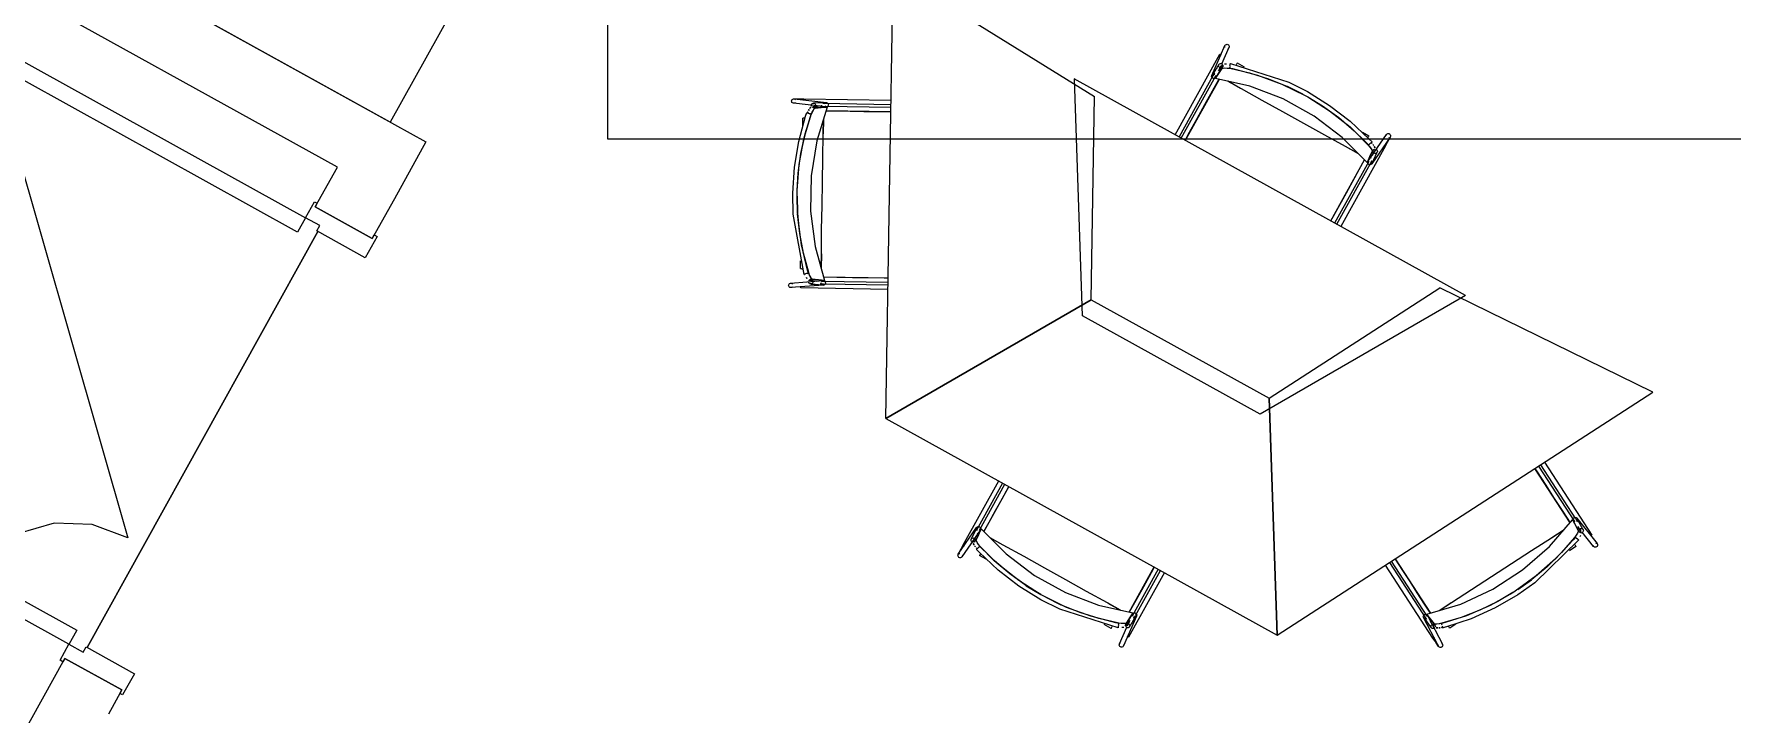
# Model space of a CAD drawing. Header units: metres. Extents: x 3.2 to 22.3, y 0.7 to 22.8.
# Drawn here: x 17.245 to 18.888, y 13.093 to 13.752 of the extents above; entities that cross this region are included whole.
import ezdxf

# ---------------------------------------------------------------- set-up
doc = ezdxf.new("R2010")
doc.units = ezdxf.units.M
for name, color, linetype in [('ARREDI', 9, 'Continuous'), ('PARETI_STRUTTURE', 7, 'Continuous'), ('WAYFINDING_RIQUADRI', 7, 'Continuous')]:
    doc.layers.add(name, color=color, linetype=linetype)

msp = doc.modelspace()

# ---------------------------------------------------------------- linework, layer by layer
at = {"layer": 'ARREDI'}
for points in [[(17.4863, 14.1499), (17.6602, 13.7935), (17.5897, 13.6663), (17.3056, 13.8238)], [(18.3884, 13.7085), (18.3888, 13.7115)], [(18.0099, 13.5129), (18.0071, 13.5119)], [(18.2681, 13.4942), (18.0694, 13.3793)], [(18.7339, 13.2809), (18.7363, 13.2791)], [(18.3085, 13.1908), (18.3081, 13.1878)]]:
    msp.add_lwpolyline(points, close=True, dxfattribs=at)
for points in [[(18.0694, 13.3793), (18.0764, 13.8123), (18.2713, 13.691)], [(18.3974, 13.7387), (18.3973, 13.7394), (18.3974, 13.7402), (18.3974, 13.7404), (18.3974, 13.7404), (18.3977, 13.7408), (18.3982, 13.7413), (18.3989, 13.7416), (18.3997, 13.7417), (18.4004, 13.7415), (18.401, 13.741), (18.4014, 13.7404)], [(18.3927, 13.7321), (18.393, 13.732), (18.3934, 13.7317)], [(18.3927, 13.7321), (18.3927, 13.7321)], [(18.3934, 13.7317), (18.394, 13.7314)], [(18.4014, 13.7404), (18.4016, 13.7397), (18.4015, 13.7389), (18.4014, 13.7387), (18.4014, 13.7387), (18.4012, 13.7383), (18.4006, 13.7377)], [(18.6305, 13.4982), (18.2517, 13.7081), (18.2595, 13.4787)], [(18.3591, 13.6486), (18.3634, 13.6565), (18.3708, 13.6698), (18.3782, 13.6832), (18.3856, 13.6966), (18.3918, 13.7077)], [(18.3849, 13.7098), (18.3847, 13.7106), (18.3848, 13.7113), (18.3849, 13.7115), (18.3849, 13.7116), (18.3851, 13.712), (18.3856, 13.7125), (18.3863, 13.7128), (18.3871, 13.7128), (18.3878, 13.7126)], [(18.3886, 13.7094), (18.388, 13.7089), (18.3873, 13.7086), (18.3866, 13.7086), (18.3859, 13.7088), (18.3853, 13.7092), (18.3848, 13.7098)], [(18.5362, 13.6441), (18.5378, 13.6422), (18.5391, 13.6403), (18.5399, 13.6388), (18.54, 13.638), (18.5376, 13.6325), (18.5352, 13.6271), (18.5111, 13.6515), (18.4838, 13.6722), (18.4538, 13.6888), (18.4218, 13.701), (18.3884, 13.7085), (18.3917, 13.7134), (18.395, 13.7183)], [(18.3916, 13.7201), (18.3914, 13.7208), (18.3915, 13.7215), (18.3918, 13.7221), (18.3918, 13.7222), (18.3923, 13.7227), (18.3924, 13.7227), (18.3931, 13.723), (18.3938, 13.723), (18.3945, 13.7228), (18.3951, 13.7223)], [(18.3914, 13.7161), (18.3922, 13.7173), (18.3955, 13.7222)], [(18.3957, 13.721), (18.3956, 13.7202), (18.3954, 13.7197), (18.3953, 13.7196), (18.3948, 13.7191), (18.3948, 13.7191), (18.3941, 13.7188), (18.3933, 13.7188), (18.3926, 13.719), (18.392, 13.7194), (18.3916, 13.7201)], [(18.395, 13.7183), (18.3957, 13.7187), (18.3974, 13.7189), (18.3997, 13.7187), (18.4022, 13.7184)], [(18.395, 13.7183), (18.3958, 13.7187), (18.3975, 13.7188), (18.3998, 13.7187), (18.4022, 13.7184)], [(18.3971, 13.7226), (18.398, 13.7227), (18.3992, 13.7226)], [(18.3979, 13.7227), (18.3992, 13.7226)], [(18.4023, 13.7201), (18.4022, 13.7195), (18.4021, 13.719), (18.4021, 13.7188)], [(18.4022, 13.7184), (18.4212, 13.7141), (18.4398, 13.7082), (18.4576, 13.701)], [(18.4023, 13.7184), (18.4213, 13.7141), (18.4398, 13.7082), (18.4576, 13.701)], [(18.4024, 13.7208), (18.4025, 13.7216), (18.4027, 13.7222), (18.4027, 13.7227), (18.4028, 13.723), (18.4028, 13.723), (18.4028, 13.723), (18.4027, 13.7228)], [(18.4094, 13.7236), (18.4093, 13.7233), (18.4091, 13.7229), (18.4087, 13.7223), (18.4084, 13.7217)], [(18.4127, 13.699), (18.4005, 13.7058)], [(18.4005, 13.7058), (18.4131, 13.6988), (18.4332, 13.6877), (18.4534, 13.6765), (18.4736, 13.6653), (18.4938, 13.6541), (18.5139, 13.6429), (18.5264, 13.636)], [(18.4582, 13.7008), (18.4728, 13.6934)], [(18.4728, 13.6934), (18.4582, 13.7008)], [(17.9785, 13.6853), (17.9782, 13.686), (17.9781, 13.6867), (17.9783, 13.6875), (17.9787, 13.6881), (17.9793, 13.6886), (17.98, 13.6888), (17.9805, 13.6888), (17.9807, 13.6887), (17.9814, 13.6884), (17.982, 13.6879)], [(17.9818, 13.6851), (17.9812, 13.6847), (17.9805, 13.6845), (17.98, 13.6845), (17.9798, 13.6845), (17.9791, 13.6848), (17.9785, 13.6853)], [(17.99, 13.6888), (17.99, 13.6888), (17.99, 13.6884), (17.99, 13.6879)], [(17.99, 13.6873), (17.99, 13.6879)], [(17.9929, 13.6754), (17.9932, 13.6754), (17.9936, 13.6752), (17.9943, 13.6749), (17.995, 13.6747), (17.9957, 13.6744)], [(17.9941, 13.6762), (17.9936, 13.6752)], [(17.9936, 13.6752), (17.994, 13.6762)], [(17.9951, 13.6784), (17.9945, 13.6774)], [(17.9946, 13.6775), (17.9952, 13.6786)], [(17.9965, 13.6808), (17.9956, 13.6794)], [(17.9956, 13.6795), (17.9966, 13.6808)], [(17.9972, 13.6737), (17.9981, 13.6759), (17.9992, 13.678), (18.0001, 13.6794), (18.0008, 13.6799), (18.0067, 13.6803), (18.0126, 13.6807), (18.0025, 13.648), (17.9971, 13.6142), (17.9965, 13.5799), (18.0008, 13.5459), (18.0099, 13.5129), (18.004, 13.5135), (17.9981, 13.5141)], [(17.9973, 13.6818), (17.9972, 13.6825), (17.9974, 13.6832), (17.9978, 13.6839), (17.9984, 13.6843), (17.9984, 13.6843), (17.9991, 13.6845), (17.9992, 13.6845), (17.9998, 13.6845), (18.0005, 13.6842), (18.001, 13.6837)], [(17.9972, 13.6737), (17.9982, 13.676), (17.9992, 13.6781), (18.0001, 13.6794), (18.0008, 13.6799)], [(18.001, 13.6837), (18.0014, 13.683), (18.0014, 13.6823), (18.0013, 13.6815), (18.0009, 13.6809), (18.0003, 13.6805), (18.0003, 13.6804), (17.9996, 13.6802), (17.9995, 13.6802), (17.9989, 13.6803), (17.9982, 13.6806), (17.9977, 13.6811)], [(17.9989, 13.6814), (18.0032, 13.6817), (18.0048, 13.6819)], [(18.0013, 13.6818), (18.0013, 13.6818)], [(18.0073, 13.682), (18.0064, 13.682)], [(18.0096, 13.684), (18.01, 13.6846), (18.0106, 13.6851), (18.0113, 13.6853), (18.0118, 13.6853), (18.012, 13.6852), (18.0127, 13.685), (18.0132, 13.6844)], [(18.0126, 13.6807), (18.0105, 13.6816)], [(18.0116, 13.6773), (18.022, 13.6772), (18.0349, 13.677), (18.0479, 13.6767), (18.0608, 13.6765), (18.0737, 13.6763)], [(18.0133, 13.6844), (18.0136, 13.6838), (18.0137, 13.683), (18.0135, 13.6823), (18.0131, 13.6817), (18.0125, 13.6812), (18.0118, 13.681)], [(18.2681, 13.4942), (18.2713, 13.691)], [(18.4777, 13.6907), (18.4919, 13.6821), (18.5077, 13.6706), (18.5224, 13.658), (18.5361, 13.6442)], [(18.4777, 13.6907), (18.4919, 13.682), (18.5077, 13.6706), (18.5225, 13.6579), (18.5362, 13.6441)], [(17.9836, 13.6), (17.9846, 13.6167), (17.9872, 13.636), (17.9915, 13.6551), (17.9972, 13.6737)], [(17.9836, 13.6001), (17.9846, 13.6167), (17.9872, 13.636), (17.9914, 13.655), (17.9972, 13.6735)], [(17.9913, 13.6699), (17.9905, 13.67), (17.9899, 13.67), (17.9894, 13.67), (17.9891, 13.67)], [(17.9969, 13.674), (17.9967, 13.6741), (17.9963, 13.6742), (17.9957, 13.6744)], [(18.0066, 13.5249), (18.0069, 13.5392), (18.0072, 13.5622), (18.0076, 13.5853), (18.008, 13.6084), (18.0083, 13.6315), (18.0087, 13.6545), (18.009, 13.6688)], [(18.009, 13.6688), (18.0087, 13.6549)], [(18.5264, 13.636), (18.5142, 13.6427)], [(18.5357, 13.6511), (18.5361, 13.6517), (18.5364, 13.6523), (18.5367, 13.6527), (18.5368, 13.653)], [(18.5362, 13.6441), (18.5379, 13.6421), (18.5392, 13.6403), (18.5399, 13.6388), (18.54, 13.6379)], [(18.5376, 13.6451), (18.5372, 13.6446), (18.5368, 13.6443), (18.5367, 13.6442)], [(18.5376, 13.6451), (18.5382, 13.6456), (18.5387, 13.6461), (18.5396, 13.6468), (18.5398, 13.647)], [(18.5399, 13.6457), (18.5392, 13.6465)], [(18.5399, 13.6471), (18.5398, 13.647)], [(18.5416, 13.6435), (18.5408, 13.6447)], [(18.5408, 13.6446), (18.5416, 13.6436)], [(18.5428, 13.6413), (18.5421, 13.6428)], [(18.5421, 13.6427), (18.5429, 13.6413)], [(18.5516, 13.644), (18.5522, 13.6437)], [(18.5529, 13.6433), (18.5529, 13.6433), (18.5529, 13.6433), (18.5526, 13.6435), (18.5522, 13.6437)], [(18.5535, 13.653), (18.5536, 13.6537), (18.5539, 13.6542), (18.5539, 13.6542), (18.554, 13.6544), (18.5546, 13.6548), (18.5553, 13.6551)], [(18.5553, 13.6551), (18.5561, 13.6551), (18.5567, 13.6548), (18.5573, 13.6543), (18.5577, 13.6536), (18.5578, 13.6529), (18.5577, 13.6522), (18.5574, 13.6517), (18.5574, 13.6517), (18.5573, 13.6515), (18.5567, 13.6511), (18.556, 13.6508)], [(18.4999, 13.5705), (18.5026, 13.5753), (18.5151, 13.5979), (18.5214, 13.6092), (18.5276, 13.6205), (18.5327, 13.6297)], [(18.5352, 13.6272), (18.5369, 13.6286)], [(18.5382, 13.6248), (18.5374, 13.6249), (18.5367, 13.6251), (18.5362, 13.6256), (18.5358, 13.6263), (18.5357, 13.627), (18.5358, 13.6278)], [(18.5389, 13.6288), (18.5395, 13.6283), (18.5399, 13.6277), (18.54, 13.6269), (18.5398, 13.6262), (18.5396, 13.6258), (18.5396, 13.6257), (18.5395, 13.6255), (18.5389, 13.6251), (18.5382, 13.6249)], [(18.5389, 13.6312), (18.5392, 13.6321)], [(18.5423, 13.6388), (18.5406, 13.635), (18.5399, 13.6335)], [(18.5433, 13.636), (18.5425, 13.636), (18.5418, 13.6363), (18.5412, 13.6368), (18.5409, 13.6374), (18.5408, 13.6381), (18.5408, 13.6381), (18.5409, 13.6388), (18.5409, 13.639), (18.5413, 13.6395), (18.5418, 13.6399), (18.5426, 13.6402)], [(18.5433, 13.6402), (18.544, 13.6399), (18.5446, 13.6394), (18.545, 13.6388), (18.5451, 13.638), (18.5451, 13.638), (18.5449, 13.6373), (18.5449, 13.6372), (18.5446, 13.6367), (18.544, 13.6362), (18.5433, 13.636)], [(17.9839, 13.5781), (17.9835, 13.5944)], [(17.9835, 13.5944), (17.9839, 13.5781)], [(17.9947, 13.5206), (17.9895, 13.5393), (17.986, 13.5584), (17.9839, 13.5775)], [(17.9947, 13.5204), (17.9896, 13.5392), (17.986, 13.5584), (17.984, 13.5775)], [(18.0069, 13.5388), (18.0066, 13.5249)], [(17.9867, 13.5244), (17.9867, 13.5244)], [(17.9867, 13.5244), (17.987, 13.5244), (17.9875, 13.5244), (17.9881, 13.5243), (17.9889, 13.5243)], [(17.9932, 13.5197), (17.9925, 13.5195), (17.9917, 13.5192), (17.9911, 13.519), (17.9906, 13.5189), (17.9904, 13.5188), (17.9903, 13.5188), (17.9903, 13.5188), (17.9906, 13.5188)], [(17.9924, 13.5159), (17.9929, 13.5147)], [(17.9929, 13.5147), (17.9924, 13.5158)], [(17.9932, 13.5197), (17.9938, 13.5199), (17.9942, 13.5201), (17.9944, 13.5201)], [(18.0018, 13.512), (18.0004, 13.5121), (17.9945, 13.5128)], [(17.9982, 13.5103), (17.9977, 13.5098), (17.997, 13.5095), (17.9964, 13.5095), (17.9962, 13.5095), (17.9956, 13.5097), (17.9955, 13.5097), (17.995, 13.5102), (17.9946, 13.5109), (17.9945, 13.5116)], [(17.9982, 13.5141), (17.9974, 13.5146), (17.9965, 13.5161), (17.9956, 13.5181), (17.9947, 13.5204)], [(17.9982, 13.5141), (17.9975, 13.5146), (17.9966, 13.516), (17.9956, 13.518), (17.9947, 13.5204)], [(17.9955, 13.5135), (17.9962, 13.5138), (17.9968, 13.5138), (17.9969, 13.5138), (17.9976, 13.5135), (17.9976, 13.5135), (17.9982, 13.5131), (17.9985, 13.5124), (17.9987, 13.5117), (17.9986, 13.511), (17.9982, 13.5103)], [(18.0104, 13.5091), (18.0099, 13.5086), (18.0092, 13.5084), (18.0089, 13.5083), (18.0084, 13.5084), (18.0077, 13.5086), (18.0071, 13.5091), (18.0067, 13.5097), (18.0066, 13.5105)], [(18.009, 13.5163), (18.0218, 13.5161), (18.037, 13.5158), (18.0523, 13.5156), (18.0676, 13.5154), (18.0716, 13.5153)], [(18.0098, 13.5124), (18.0104, 13.5119), (18.0107, 13.5113), (18.0109, 13.5106), (18.0108, 13.5098), (18.0104, 13.5092)], [(17.979, 13.5067), (17.9785, 13.5062), (17.9778, 13.5059), (17.9775, 13.5059), (17.977, 13.5059), (17.9763, 13.5061), (17.9757, 13.5066), (17.9754, 13.5072), (17.9752, 13.508), (17.9753, 13.5087), (17.9757, 13.5094)], [(17.9757, 13.5094), (17.9762, 13.5099), (17.9769, 13.5102), (17.9772, 13.5102), (17.9777, 13.5102), (17.9784, 13.5099), (17.979, 13.5095)], [(17.9871, 13.5064), (17.9871, 13.5071)], [(17.9871, 13.5056), (17.9871, 13.5056), (17.9871, 13.5059), (17.9871, 13.5064)], [(18.2681, 13.4942), (18.4403, 13.3987), (18.4482, 13.1693)], [(18.6305, 13.4982), (18.4317, 13.3832)], [(18.4403, 13.3987), (18.6056, 13.5057)], [(18.4482, 13.1693), (18.8117, 13.4047), (18.6056, 13.5057)], [(18.4317, 13.3832), (18.2596, 13.4787)], [(18.0694, 13.3793), (18.4482, 13.1693), (18.4403, 13.3987)], [(18.6975, 13.3308), (18.6997, 13.3274), (18.708, 13.3146), (18.7163, 13.3018), (18.7246, 13.2889), (18.7316, 13.2782)], [(18.1642, 13.2697), (18.1692, 13.2788), (18.1755, 13.2901), (18.1818, 13.3014), (18.188, 13.3127)], [(18.6075, 13.1808), (18.6051, 13.1803), (18.6028, 13.18), (18.6011, 13.18), (18.6003, 13.1803), (18.5966, 13.185), (18.593, 13.1897), (18.6258, 13.1994), (18.6569, 13.2138), (18.6857, 13.2324), (18.7116, 13.255), (18.7339, 13.2809), (18.7367, 13.2757), (18.7395, 13.2704)], [(18.7344, 13.281), (18.7345, 13.2818), (18.7348, 13.2825), (18.7353, 13.283), (18.736, 13.2833), (18.7367, 13.2834)], [(18.7367, 13.2834), (18.7375, 13.2832), (18.7381, 13.2828), (18.7382, 13.2826), (18.7382, 13.2826), (18.7385, 13.2822), (18.7387, 13.2814), (18.7386, 13.2807), (18.7383, 13.28), (18.7378, 13.2795)], [(18.1546, 13.2604), (18.1563, 13.2643), (18.157, 13.2658)], [(18.1579, 13.2705), (18.1574, 13.271), (18.157, 13.2717), (18.1569, 13.2724), (18.157, 13.2732), (18.1572, 13.2736), (18.1572, 13.2736), (18.1574, 13.2738), (18.158, 13.2743), (18.1587, 13.2745)], [(18.1606, 13.2553), (18.1591, 13.2571), (18.1578, 13.259), (18.157, 13.2605), (18.1569, 13.2614), (18.1593, 13.2668), (18.1617, 13.2722), (18.1858, 13.2479), (18.2131, 13.2272), (18.2431, 13.2105), (18.2751, 13.1983), (18.3085, 13.1908), (18.3052, 13.1859), (18.3019, 13.181)], [(18.158, 13.2682), (18.1576, 13.2673)], [(18.1587, 13.2745), (18.1594, 13.2745), (18.1601, 13.2742), (18.1607, 13.2737), (18.1611, 13.2731), (18.1612, 13.2723), (18.161, 13.2716)], [(18.1617, 13.2722), (18.1599, 13.2707)], [(18.6049, 13.1932), (18.617, 13.201), (18.6363, 13.2135), (18.6556, 13.2261), (18.675, 13.2386), (18.6944, 13.2512), (18.7137, 13.2637), (18.7258, 13.2715)], [(18.7361, 13.2641), (18.7234, 13.2493), (18.7095, 13.2357), (18.6947, 13.2233)], [(18.736, 13.2639), (18.7233, 13.2493), (18.7094, 13.2356), (18.6947, 13.2233)], [(18.7141, 13.2639), (18.7258, 13.2715)], [(18.7395, 13.2705), (18.7394, 13.2696), (18.7388, 13.2681), (18.7376, 13.2661), (18.7361, 13.2641)], [(18.7395, 13.2704), (18.7394, 13.2696), (18.7387, 13.268), (18.7375, 13.266), (18.7361, 13.2641)], [(18.7365, 13.264), (18.7367, 13.2638), (18.7371, 13.2636), (18.7376, 13.2632)], [(18.7391, 13.2747), (18.7398, 13.2734), (18.7426, 13.2682)], [(18.7421, 13.2684), (18.7414, 13.2686), (18.7408, 13.269), (18.7405, 13.2695), (18.7404, 13.2696), (18.7402, 13.2703), (18.7402, 13.2703), (18.7403, 13.271), (18.7406, 13.2717), (18.7411, 13.2722), (18.7418, 13.2725), (18.7426, 13.2726)], [(18.7419, 13.2658), (18.7412, 13.2647)], [(18.7412, 13.2647), (18.7419, 13.2657)], [(18.7426, 13.2726), (18.7433, 13.2724), (18.7439, 13.272), (18.7443, 13.2715), (18.7443, 13.2714), (18.7445, 13.2708), (18.7445, 13.2707), (18.7444, 13.27), (18.7441, 13.2693), (18.7436, 13.2688)], [(18.752, 13.2655), (18.7514, 13.2652)], [(18.7527, 13.266), (18.7527, 13.266), (18.7524, 13.2658), (18.752, 13.2655)], [(18.1416, 13.2443), (18.1408, 13.2443), (18.1401, 13.2446), (18.1396, 13.2451), (18.1392, 13.2457), (18.1391, 13.2465), (18.1392, 13.2472), (18.1394, 13.2476), (18.1394, 13.2476), (18.1396, 13.2478), (18.1402, 13.2483), (18.1409, 13.2485)], [(18.1439, 13.256), (18.1439, 13.2561), (18.144, 13.256), (18.1442, 13.2559), (18.1447, 13.2556)], [(18.1453, 13.2553), (18.1447, 13.2556)], [(18.1536, 13.2592), (18.1528, 13.2595), (18.1523, 13.2599), (18.1519, 13.2606), (18.1518, 13.2613), (18.1518, 13.2614), (18.1519, 13.262), (18.152, 13.2622), (18.1523, 13.2627), (18.1529, 13.2631), (18.1536, 13.2634)], [(18.1536, 13.2634), (18.1543, 13.2633), (18.1551, 13.2631), (18.1556, 13.2626), (18.156, 13.2619), (18.1561, 13.2612), (18.1561, 13.2612), (18.156, 13.2605), (18.1559, 13.2604), (18.1556, 13.2599), (18.155, 13.2594), (18.1543, 13.2592)], [(18.154, 13.2581), (18.1548, 13.2566)], [(18.1547, 13.2566), (18.154, 13.2581)], [(18.1553, 13.2558), (18.1561, 13.2547)], [(18.156, 13.2548), (18.1553, 13.2558)], [(18.1606, 13.2553), (18.159, 13.2572), (18.1577, 13.2591), (18.157, 13.2606), (18.1568, 13.2614)], [(18.1569, 13.2537), (18.1576, 13.2528)], [(18.1592, 13.2543), (18.1587, 13.2538), (18.1581, 13.2533), (18.1572, 13.2525), (18.157, 13.2523)], [(18.157, 13.2523), (18.157, 13.2523)], [(18.1592, 13.2543), (18.1597, 13.2547), (18.16, 13.255), (18.1602, 13.2552)], [(18.1611, 13.2483), (18.1608, 13.2476), (18.1604, 13.2471), (18.1602, 13.2466), (18.1601, 13.2464)], [(18.2049, 13.2173), (18.1892, 13.2288), (18.1743, 13.2414), (18.1606, 13.2553)], [(18.205, 13.2173), (18.1892, 13.2287), (18.1744, 13.2414), (18.1607, 13.2552)], [(18.1704, 13.2634), (18.1826, 13.2566)], [(18.2964, 13.1936), (18.2838, 13.2005), (18.2637, 13.2117), (18.2435, 13.2229), (18.2233, 13.2341), (18.2031, 13.2453), (18.183, 13.2564), (18.1704, 13.2634)], [(18.7361, 13.2571), (18.7365, 13.2564), (18.7369, 13.2559), (18.7371, 13.2555), (18.7373, 13.2552)], [(18.7397, 13.2615), (18.7399, 13.2614), (18.7399, 13.2613), (18.7399, 13.2614), (18.7397, 13.2615), (18.7393, 13.2618), (18.7387, 13.2622), (18.7376, 13.2632)], [(18.7559, 13.2544), (18.7552, 13.2546), (18.7545, 13.255), (18.7544, 13.2552), (18.7544, 13.2552), (18.7541, 13.2556), (18.7539, 13.2563)], [(18.7563, 13.2587), (18.757, 13.2585), (18.7576, 13.2581), (18.7578, 13.2579), (18.7578, 13.2579), (18.758, 13.2575), (18.7582, 13.2567), (18.7582, 13.256), (18.7578, 13.2553), (18.7573, 13.2548), (18.7566, 13.2545), (18.7559, 13.2544)], [(18.1434, 13.2464), (18.1432, 13.2456), (18.143, 13.2452), (18.143, 13.2452), (18.1429, 13.245), (18.1423, 13.2445), (18.1416, 13.2443)], [(18.3292, 13.2352), (18.326, 13.2295), (18.3186, 13.2162), (18.3112, 13.2028), (18.305, 13.1916)], [(18.5964, 13.1907), (18.5907, 13.1994), (18.5837, 13.2103), (18.5767, 13.2211), (18.5697, 13.232), (18.5626, 13.2428)], [(18.2192, 13.2086), (18.2052, 13.2172)], [(18.2052, 13.2172), (18.2192, 13.2086)], [(18.6809, 13.2135), (18.6942, 13.223)], [(18.6942, 13.2229), (18.6809, 13.2135)], [(18.2387, 13.1986), (18.2241, 13.2059)], [(18.2241, 13.2059), (18.2387, 13.1986)], [(18.2945, 13.181), (18.2756, 13.1853), (18.257, 13.1911), (18.2392, 13.1983)], [(18.2947, 13.181), (18.2757, 13.1853), (18.2571, 13.1911), (18.2393, 13.1983)], [(18.2842, 13.2003), (18.2964, 13.1936)], [(18.6049, 13.1932), (18.6166, 13.2008)], [(18.6762, 13.2105), (18.6618, 13.202), (18.6443, 13.1934), (18.6261, 13.1863), (18.6075, 13.1808)], [(18.6762, 13.2105), (18.6618, 13.202), (18.6443, 13.1935), (18.6262, 13.1864), (18.6076, 13.1808)], [(18.3055, 13.1833), (18.3047, 13.1821), (18.3013, 13.1772)], [(18.3083, 13.19), (18.3088, 13.1905), (18.3095, 13.1908), (18.3103, 13.1908), (18.311, 13.1906), (18.3116, 13.1901), (18.312, 13.1895)], [(18.312, 13.1895), (18.3122, 13.1888), (18.3121, 13.188), (18.312, 13.1878), (18.312, 13.1878), (18.3118, 13.1874), (18.3112, 13.1869), (18.3105, 13.1866), (18.3098, 13.1865), (18.3091, 13.1868)], [(18.592, 13.1853), (18.5913, 13.1853), (18.5906, 13.1855), (18.59, 13.186), (18.5897, 13.1864), (18.5896, 13.1866), (18.5895, 13.1874), (18.5896, 13.1881)], [(18.5896, 13.1881), (18.59, 13.1887), (18.5905, 13.1892), (18.5912, 13.1895), (18.592, 13.1895), (18.5927, 13.1893), (18.5933, 13.1888)], [(18.593, 13.1897), (18.5935, 13.1874)], [(18.6001, 13.1778), (18.5974, 13.1812), (18.5964, 13.1825)], [(18.2874, 13.1758), (18.2876, 13.176), (18.2878, 13.1764), (18.2881, 13.177), (18.2885, 13.1777)], [(18.2944, 13.1785), (18.2943, 13.1778), (18.2942, 13.1771), (18.2941, 13.1766), (18.2941, 13.1764), (18.2941, 13.1763), (18.2941, 13.1763), (18.2941, 13.1766)], [(18.2946, 13.1792), (18.2947, 13.1799), (18.2948, 13.1803), (18.2948, 13.1806)], [(18.3019, 13.181), (18.3011, 13.1807), (18.2994, 13.1805), (18.2971, 13.1806), (18.2947, 13.181)], [(18.3019, 13.181), (18.3011, 13.1806), (18.2995, 13.1805), (18.2972, 13.1806), (18.2947, 13.181)], [(18.2997, 13.1768), (18.2989, 13.1767), (18.2976, 13.1767)], [(18.2989, 13.1767), (18.2976, 13.1767)], [(18.3012, 13.1784), (18.3012, 13.1791), (18.3015, 13.1797), (18.3016, 13.1798), (18.3021, 13.1803), (18.3021, 13.1803), (18.3028, 13.1806), (18.3035, 13.1806), (18.3042, 13.1804), (18.3048, 13.1799), (18.3052, 13.1793)], [(18.3053, 13.1793), (18.3054, 13.1786), (18.3053, 13.1778), (18.3051, 13.1773), (18.305, 13.1772), (18.3045, 13.1767), (18.3045, 13.1767), (18.3038, 13.1764), (18.3031, 13.1764), (18.3023, 13.1766), (18.3018, 13.177)], [(18.3034, 13.1676), (18.3029, 13.168)], [(18.3041, 13.1672), (18.3039, 13.1674), (18.3034, 13.1676)], [(18.3042, 13.1672), (18.3042, 13.1672)], [(18.6007, 13.1764), (18.6001, 13.1759), (18.5994, 13.1756), (18.5987, 13.1756), (18.598, 13.1758), (18.5979, 13.1758), (18.5974, 13.1763), (18.5973, 13.1764), (18.597, 13.1769), (18.5969, 13.1776), (18.597, 13.1783)], [(18.597, 13.1784), (18.5974, 13.179), (18.598, 13.1795), (18.5986, 13.1798), (18.5994, 13.1798), (18.6001, 13.1796), (18.6001, 13.1796), (18.6007, 13.1791), (18.6008, 13.179), (18.601, 13.1785), (18.6012, 13.1778), (18.601, 13.177)], [(18.5989, 13.1664), (18.5989, 13.1664)], [(18.599, 13.1664), (18.5992, 13.1666), (18.5996, 13.1669)], [(18.6002, 13.1672), (18.5996, 13.1668)], [(18.6075, 13.1808), (18.605, 13.1802), (18.6027, 13.18), (18.6011, 13.18), (18.6003, 13.1803)], [(18.6019, 13.1762), (18.6036, 13.1762)], [(18.6035, 13.1762), (18.6019, 13.1762)], [(18.6058, 13.1765), (18.6045, 13.1763)], [(18.6047, 13.1763), (18.6059, 13.1765)], [(18.6071, 13.1767), (18.6082, 13.177)], [(18.6082, 13.177), (18.6071, 13.1767)], [(18.6077, 13.179), (18.6075, 13.1797), (18.6074, 13.1801), (18.6074, 13.1803)], [(18.6079, 13.1783), (18.608, 13.1776), (18.6082, 13.177)], [(18.6083, 13.1765), (18.6084, 13.1762), (18.6084, 13.1761), (18.6084, 13.1762)], [(18.615, 13.1761), (18.6149, 13.1763), (18.6146, 13.1767), (18.6143, 13.1773), (18.6139, 13.1779)], [(18.2955, 13.159), (18.2953, 13.1597), (18.2954, 13.1604), (18.2955, 13.1607), (18.2955, 13.1607), (18.2957, 13.1611), (18.2962, 13.1616)], [(18.2994, 13.1606), (18.2996, 13.1599), (18.2995, 13.1592), (18.2994, 13.159), (18.2994, 13.1589), (18.2992, 13.1585), (18.2986, 13.158), (18.2979, 13.1577), (18.2972, 13.1577), (18.2965, 13.1579), (18.2959, 13.1584), (18.2955, 13.159)], [(18.6082, 13.1588), (18.6078, 13.1581), (18.6072, 13.1576), (18.6066, 13.1574), (18.6058, 13.1573), (18.6051, 13.1576), (18.6045, 13.1581), (18.6042, 13.1585), (18.6042, 13.1585), (18.6041, 13.1587), (18.604, 13.1594), (18.6041, 13.1602)], [(18.6072, 13.1613), (18.6078, 13.1609), (18.6081, 13.1605), (18.6081, 13.1605), (18.6082, 13.1602), (18.6083, 13.1595), (18.6082, 13.1588)]]:
    msp.add_lwpolyline(points, dxfattribs=at)
at = {"layer": 'PARETI_STRUTTURE'}
for points in [[(17.3056, 13.8238), (17.6241, 13.6472), (17.5936, 13.5921)], [(17.5385, 13.6227), (17.1941, 13.8136)], [(17.1977, 13.7454), (17.5077, 13.5736), (17.5, 13.5598), (17.1901, 13.7316), (17.1977, 13.7454), (17.3358, 13.2637), (17.3011, 13.2763), (17.2642, 13.2776), (17.2287, 13.2674), (17.198, 13.2467), (17.1753, 13.2176)], [(18.3849, 13.7115), (18.3974, 13.7404)], [(18.3494, 13.654), (18.3927, 13.7321)], [(18.4014, 13.7387), (18.3943, 13.7224)], [(18.3859, 13.711), (18.3531, 13.6519)], [(18.3553, 13.6507), (18.3887, 13.711)], [(18.3919, 13.7077), (18.3591, 13.6486)], [(18.3918, 13.7221), (18.3917, 13.722), (18.3913, 13.7213), (18.3912, 13.7212), (18.3911, 13.7211), (18.3906, 13.7202), (18.3905, 13.7201), (18.3899, 13.7192), (18.3899, 13.7191), (18.3898, 13.719), (18.3892, 13.718), (18.3891, 13.7179), (18.3886, 13.7171), (18.3885, 13.717), (18.3884, 13.7169), (18.3878, 13.7159), (18.3877, 13.7158), (18.3873, 13.715), (18.3872, 13.7149), (18.3871, 13.7148), (18.387, 13.7147), (18.3865, 13.7138), (18.3864, 13.7137), (18.3859, 13.7129), (18.3858, 13.7128), (18.3858, 13.7127), (18.3857, 13.7126), (18.3854, 13.7122), (18.3848, 13.7115)], [(18.3875, 13.7138), (18.386, 13.7112)], [(18.3893, 13.7108), (18.3888, 13.7098)], [(18.389, 13.7098), (18.3954, 13.7197)], [(18.3937, 13.7209), (18.3918, 13.7167)], [(18.3926, 13.718), (18.3931, 13.7189)], [(18.4021, 13.7188), (18.405, 13.7182), (18.4292, 13.7119), (18.4527, 13.7031), (18.4752, 13.6921)], [(18.4028, 13.723), (18.4593, 13.705), (18.4773, 13.6959)], [(18.4094, 13.7236), (18.4161, 13.7199)], [(18.4752, 13.6921), (18.4778, 13.6907), (18.4989, 13.6772), (18.5186, 13.6616), (18.5366, 13.6442)], [(18.4773, 13.6959), (18.4988, 13.6825), (18.5189, 13.6671), (18.5373, 13.6498), (18.5399, 13.6471)], [(17.9792, 13.5973), (17.9809, 13.6225), (17.985, 13.6475), (17.9917, 13.6719), (17.9929, 13.6755)], [(18.0113, 13.681), (17.98, 13.6845)], [(17.9802, 13.6888), (17.9816, 13.6889), (17.9832, 13.6889), (17.9864, 13.6888), (17.99, 13.6888)], [(17.9805, 13.6888), (18.0118, 13.6853)], [(17.99, 13.6888), (18.0744, 13.6874)], [(18.011, 13.6851), (17.9992, 13.6845)], [(17.9995, 13.6802), (17.9995, 13.6802), (17.9996, 13.6802), (17.9998, 13.6802), (17.9999, 13.6802), (18, 13.6802), (18.0002, 13.6803), (18.0004, 13.6803), (18.0006, 13.6803), (18.0007, 13.6803), (18.0008, 13.6803), (18.0009, 13.6803), (18.0011, 13.6803), (18.0012, 13.6803), (18.0013, 13.6803), (18.0015, 13.6803), (18.0016, 13.6803), (18.0019, 13.6803), (18.002, 13.6803), (18.0021, 13.6803), (18.0023, 13.6804), (18.0024, 13.6804), (18.0025, 13.6804), (18.0027, 13.6804), (18.0028, 13.6804), (18.0029, 13.6804), (18.003, 13.6804), (18.0032, 13.6804), (18.0033, 13.6804), (18.0036, 13.6804), (18.0037, 13.6804), (18.0038, 13.6804), (18.004, 13.6804), (18.0041, 13.6804), (18.0042, 13.6805), (18.0044, 13.6805), (18.0045, 13.6805), (18.0046, 13.6805), (18.0048, 13.6805), (18.005, 13.6805), (18.0051, 13.6805), (18.0053, 13.6805), (18.0054, 13.6805), (18.0055, 13.6805), (18.0057, 13.6805), (18.0058, 13.6805), (18.0059, 13.6805), (18.0061, 13.6805), (18.0062, 13.6806), (18.0063, 13.6806), (18.0064, 13.6806), (18.0067, 13.6806), (18.0069, 13.6806), (18.007, 13.6806), (18.0071, 13.6806), (18.0072, 13.6806), (18.0074, 13.6806), (18.0075, 13.6806), (18.0076, 13.6806), (18.0078, 13.6806), (18.0079, 13.6806), (18.0082, 13.6806), (18.0083, 13.6807), (18.0084, 13.6807), (18.0085, 13.6807), (18.0087, 13.6807), (18.0088, 13.6807), (18.0089, 13.6807), (18.0091, 13.6807), (18.0092, 13.6807), (18.0093, 13.6807), (18.0095, 13.6807), (18.0096, 13.6807), (18.0099, 13.6807), (18.01, 13.6807), (18.0101, 13.6807), (18.0103, 13.6807), (18.0104, 13.6807), (18.0105, 13.6808), (18.0106, 13.6808), (18.0108, 13.6808), (18.0109, 13.6808), (18.011, 13.6808), (18.0112, 13.6808)], [(18.0013, 13.6818), (18.0032, 13.6818)], [(18.0743, 13.6831), (18.0085, 13.6842)], [(18.0109, 13.6816), (18.0743, 13.6806)], [(18.0742, 13.6763), (18.0116, 13.6773)], [(17.9835, 13.5973), (17.9836, 13.6001), (17.9856, 13.6252), (17.99, 13.6498), (17.9969, 13.674)], [(17.989, 13.6628), (17.9891, 13.67)], [(18.5529, 13.6433), (18.5096, 13.5652)], [(18.5306, 13.6564), (18.5368, 13.653)], [(18.536, 13.6282), (18.5539, 13.6542)], [(18.5574, 13.6517), (18.5396, 13.6258)], [(18.5576, 13.6519), (18.557, 13.6507), (18.5562, 13.6493), (18.5547, 13.6465), (18.5529, 13.6433)], [(18.4999, 13.5706), (18.5327, 13.6297)], [(18.5368, 13.6282), (18.5037, 13.5685)], [(18.5058, 13.5673), (18.5402, 13.6292)], [(18.5359, 13.6284), (18.536, 13.6285), (18.5361, 13.6286), (18.5361, 13.6288), (18.5362, 13.6289), (18.5362, 13.629), (18.5363, 13.6291), (18.5363, 13.6292), (18.5364, 13.6293), (18.5364, 13.6295), (18.5365, 13.6296), (18.5366, 13.6297), (18.5366, 13.6298), (18.5367, 13.6301), (18.5368, 13.6302), (18.5368, 13.6303), (18.5369, 13.6304), (18.537, 13.6305), (18.537, 13.6307), (18.5371, 13.6308), (18.5371, 13.6309), (18.5372, 13.631), (18.5372, 13.6311), (18.5373, 13.6313), (18.5373, 13.6314), (18.5375, 13.6316), (18.5375, 13.6317), (18.5376, 13.6318), (18.5376, 13.632), (18.5377, 13.6321), (18.5377, 13.6322), (18.5378, 13.6323), (18.5378, 13.6324), (18.5379, 13.6326), (18.538, 13.6327), (18.538, 13.6328), (18.5381, 13.6329), (18.5382, 13.6332), (18.5382, 13.6333), (18.5383, 13.6334), (18.5384, 13.6335), (18.5384, 13.6336), (18.5385, 13.6337), (18.5385, 13.6339), (18.5386, 13.634), (18.5386, 13.6341), (18.5387, 13.6342), (18.5387, 13.6343), (18.5388, 13.6344), (18.5389, 13.6347), (18.539, 13.6348), (18.539, 13.6349), (18.5391, 13.635), (18.5391, 13.6352), (18.5392, 13.6353), (18.5392, 13.6354), (18.5393, 13.6355), (18.5394, 13.6356), (18.5394, 13.6358), (18.5395, 13.6359), (18.5395, 13.636), (18.5396, 13.6362), (18.5397, 13.6363), (18.5397, 13.6365), (18.5398, 13.6366), (18.5399, 13.6367), (18.5399, 13.6368), (18.54, 13.6369), (18.54, 13.6371), (18.5401, 13.6372), (18.5402, 13.6373), (18.5403, 13.6375), (18.5403, 13.6377), (18.5404, 13.6378), (18.5404, 13.6379), (18.5405, 13.638), (18.5405, 13.6381), (18.5406, 13.6383), (18.5407, 13.6384), (18.5407, 13.6385), (18.5408, 13.6386), (18.5408, 13.6387), (18.5409, 13.6388), (18.5409, 13.639), (18.5409, 13.639)], [(18.5399, 13.6265), (18.5449, 13.6372)], [(18.5415, 13.6367), (18.5406, 13.635)], [(17.5936, 13.5921), (17.5722, 13.5536), (17.5171, 13.5841), (17.5385, 13.6227)], [(17.9903, 13.5188), (17.9797, 13.5771), (17.9792, 13.5973)], [(17.9944, 13.5201), (17.9936, 13.523), (17.9877, 13.5473), (17.9844, 13.5722), (17.9835, 13.5972)], [(17.5196, 13.5602), (17.2962, 13.1573)], [(17.2963, 13.1573), (17.5196, 13.5602)], [(17.9867, 13.5244), (17.9868, 13.532)], [(17.9772, 13.5102), (18.0086, 13.5127)], [(18.0084, 13.5129), (17.9968, 13.5138)], [(18.0004, 13.5121), (17.9985, 13.5122)], [(18.0715, 13.511), (18.0076, 13.512)], [(18.009, 13.5163), (18.0716, 13.5153)], [(18.0089, 13.5083), (17.9775, 13.5059)], [(18.0714, 13.5042), (17.9871, 13.5056)], [(17.9964, 13.5095), (17.9965, 13.5095), (17.9966, 13.5095), (17.9967, 13.5095), (17.997, 13.5094), (17.9971, 13.5094), (17.9972, 13.5094), (17.9974, 13.5094), (17.9976, 13.5094), (17.9978, 13.5094), (17.9979, 13.5094), (17.998, 13.5094), (17.9982, 13.5093), (17.9983, 13.5093), (17.9984, 13.5093), (17.9986, 13.5093), (17.9987, 13.5093), (17.9988, 13.5093), (17.999, 13.5093), (17.9992, 13.5093), (17.9993, 13.5092), (17.9995, 13.5092), (17.9996, 13.5092), (17.9997, 13.5092), (17.9999, 13.5092), (18, 13.5092), (18.0001, 13.5092), (18.0003, 13.5092), (18.0004, 13.5092), (18.0005, 13.5092), (18.0008, 13.5091), (18.0009, 13.5091), (18.001, 13.5091), (18.0012, 13.5091), (18.0014, 13.5091), (18.0016, 13.5091), (18.0017, 13.5091), (18.0018, 13.5091), (18.002, 13.509), (18.0021, 13.509), (18.0022, 13.509), (18.0023, 13.509), (18.0025, 13.509), (18.0026, 13.509), (18.0027, 13.509), (18.003, 13.509), (18.0031, 13.5089), (18.0033, 13.5089), (18.0034, 13.5089), (18.0037, 13.5089), (18.0038, 13.5089), (18.0039, 13.5089), (18.0041, 13.5089), (18.0042, 13.5089), (18.0043, 13.5088), (18.0044, 13.5088), (18.0046, 13.5088), (18.0047, 13.5088), (18.0048, 13.5088), (18.005, 13.5088), (18.0052, 13.5088), (18.0054, 13.5088), (18.0055, 13.5088), (18.0056, 13.5087), (18.0057, 13.5087), (18.0059, 13.5087), (18.006, 13.5087), (18.0061, 13.5087), (18.0063, 13.5087), (18.0064, 13.5087), (18.0065, 13.5087), (18.0067, 13.5087), (18.0068, 13.5087), (18.0069, 13.5086), (18.0071, 13.5086), (18.0072, 13.5086), (18.0074, 13.5086), (18.0076, 13.5086), (18.0077, 13.5086), (18.0078, 13.5086), (18.008, 13.5086), (18.0081, 13.5085), (18.0089, 13.5083)], [(18.0057, 13.5096), (18.0086, 13.5095)], [(18.0089, 13.5095), (18.0715, 13.5085)], [(18.7316, 13.2782), (18.6975, 13.3307)], [(18.7012, 13.3331), (18.7359, 13.2794)], [(18.7373, 13.2819), (18.7032, 13.3344)], [(18.7069, 13.3368), (18.7527, 13.266)], [(18.1439, 13.2561), (18.1786, 13.3187)], [(18.1824, 13.3166), (18.1567, 13.2702)], [(18.1601, 13.2711), (18.1846, 13.3154)], [(18.1884, 13.3133), (18.1642, 13.2697)], [(18.739, 13.2792), (18.7374, 13.2817)], [(18.7382, 13.2826), (18.7578, 13.2579)], [(18.7443, 13.2715), (18.7442, 13.2716), (18.7441, 13.2717), (18.7441, 13.2718), (18.744, 13.272), (18.744, 13.2721), (18.7438, 13.2723), (18.7438, 13.2724), (18.7437, 13.2725), (18.7436, 13.2726), (18.7436, 13.2728), (18.7435, 13.2729), (18.7434, 13.273), (18.7434, 13.2731), (18.7433, 13.2732), (18.7433, 13.2733), (18.7432, 13.2734), (18.7431, 13.2736), (18.7431, 13.2737), (18.743, 13.2738), (18.7429, 13.2739), (18.7429, 13.274), (18.7428, 13.2741), (18.7427, 13.2743), (18.7427, 13.2744), (18.7426, 13.2745), (18.7425, 13.2746), (18.7425, 13.2747), (18.7424, 13.2748), (18.7424, 13.2749), (18.7423, 13.275), (18.7422, 13.2752), (18.7422, 13.2753), (18.742, 13.2755), (18.742, 13.2756), (18.7419, 13.2757), (18.7418, 13.2758), (18.7418, 13.276), (18.7417, 13.2761), (18.7417, 13.2762), (18.7415, 13.2764), (18.7415, 13.2765), (18.7414, 13.2767), (18.7413, 13.2768), (18.7412, 13.277), (18.7411, 13.2771), (18.7411, 13.2772), (18.741, 13.2773), (18.7409, 13.2774), (18.7409, 13.2776), (18.7408, 13.2777), (18.7408, 13.2778), (18.7407, 13.2779), (18.7406, 13.278), (18.7406, 13.2781), (18.7405, 13.2783), (18.7404, 13.2784), (18.7404, 13.2785), (18.7403, 13.2786), (18.7402, 13.2787), (18.7402, 13.2788), (18.7401, 13.2789), (18.74, 13.2791), (18.74, 13.2792), (18.7399, 13.2793), (18.7399, 13.2794), (18.7398, 13.2795), (18.7397, 13.2796), (18.7397, 13.2797), (18.7396, 13.2798), (18.7395, 13.28), (18.7394, 13.2802), (18.7394, 13.2803), (18.7393, 13.2804), (18.7392, 13.2805), (18.7392, 13.2807), (18.7391, 13.2808), (18.739, 13.2809), (18.7389, 13.2811), (18.7388, 13.2812), (18.7388, 13.2813), (18.7387, 13.2815), (18.7386, 13.2817), (18.7385, 13.2818), (18.7382, 13.2826)], [(18.1394, 13.2476), (18.1572, 13.2736)], [(18.1608, 13.2712), (18.143, 13.2452)], [(18.157, 13.2728), (18.152, 13.2622)], [(18.1554, 13.2627), (18.1563, 13.2643)], [(18.1609, 13.271), (18.1609, 13.2708), (18.1608, 13.2707), (18.1608, 13.2706), (18.1607, 13.2705), (18.1606, 13.2704), (18.1606, 13.2702), (18.1605, 13.2701), (18.1605, 13.27), (18.1604, 13.2699), (18.1604, 13.2698), (18.1603, 13.2696), (18.1603, 13.2695), (18.1602, 13.2694), (18.1601, 13.2693), (18.1601, 13.2692), (18.16, 13.269), (18.16, 13.2689), (18.1599, 13.2688), (18.1599, 13.2687), (18.1598, 13.2686), (18.1597, 13.2685), (18.1597, 13.2683), (18.1596, 13.2682), (18.1596, 13.2681), (18.1595, 13.268), (18.1594, 13.2677), (18.1594, 13.2676), (18.1593, 13.2675), (18.1592, 13.2674), (18.1592, 13.2673), (18.1591, 13.2672), (18.1591, 13.267), (18.159, 13.2669), (18.159, 13.2668), (18.1589, 13.2667), (18.1589, 13.2666), (18.1588, 13.2665), (18.1587, 13.2662), (18.1586, 13.2661), (18.1586, 13.266), (18.1585, 13.2659), (18.1585, 13.2657), (18.1584, 13.2656), (18.1583, 13.2655), (18.1583, 13.2654), (18.1582, 13.2653), (18.1582, 13.2651), (18.1581, 13.265), (18.1581, 13.2649), (18.158, 13.2647), (18.1579, 13.2645), (18.1578, 13.2644), (18.1578, 13.2643), (18.1577, 13.2642), (18.1577, 13.2641), (18.1576, 13.264), (18.1576, 13.2638), (18.1575, 13.2637), (18.1575, 13.2636), (18.1573, 13.2634), (18.1573, 13.2632), (18.1572, 13.2631), (18.1572, 13.263), (18.1571, 13.2629), (18.1571, 13.2628), (18.157, 13.2626), (18.1569, 13.2625), (18.1569, 13.2624), (18.1568, 13.2623), (18.1568, 13.2622), (18.1567, 13.2621), (18.1566, 13.2618), (18.1565, 13.2617), (18.1565, 13.2616), (18.1564, 13.2615), (18.1564, 13.2613), (18.1563, 13.2612), (18.1563, 13.2611), (18.1562, 13.261), (18.1562, 13.2609), (18.1561, 13.2608), (18.156, 13.2606), (18.156, 13.2605), (18.1559, 13.2604), (18.1559, 13.2604)], [(18.7365, 13.264), (18.7346, 13.2617), (18.7176, 13.2433), (18.6989, 13.2266), (18.6785, 13.212)], [(18.7347, 13.2797), (18.7405, 13.2695)], [(18.7355, 13.279), (18.7348, 13.2799)], [(18.7424, 13.2704), (18.7395, 13.274)], [(18.7403, 13.2727), (18.7408, 13.2718)], [(18.7544, 13.2552), (18.7434, 13.2691)], [(18.1393, 13.2474), (18.1399, 13.2486), (18.1406, 13.25), (18.1422, 13.2529), (18.1439, 13.256)], [(18.2195, 13.2035), (18.1981, 13.2168), (18.178, 13.2322), (18.1596, 13.2495), (18.157, 13.2523)], [(18.2216, 13.2073), (18.2191, 13.2087), (18.198, 13.2222), (18.1783, 13.2377), (18.1602, 13.2552)], [(18.7399, 13.2613), (18.6974, 13.22), (18.6809, 13.2083)], [(18.7373, 13.2552), (18.7309, 13.2511)], [(17.1753, 13.2176), (17.1829, 13.2314), (17.2862, 13.1741), (17.2786, 13.1603)], [(18.1663, 13.2429), (18.1601, 13.2464)], [(18.305, 13.1916), (18.3292, 13.2353)], [(18.333, 13.2332), (18.3081, 13.1884)], [(18.3109, 13.1883), (18.3351, 13.232)], [(18.5989, 13.1664), (18.5531, 13.2372)], [(18.5567, 13.2395), (18.5925, 13.1843)], [(18.5932, 13.1877), (18.5588, 13.2409)], [(18.5624, 13.2432), (18.5964, 13.1907)], [(17.2786, 13.1604), (17.1753, 13.2176)], [(18.3389, 13.2298), (18.3042, 13.1672)], [(18.2941, 13.1763), (18.2376, 13.1944), (18.2195, 13.2035)], [(18.2948, 13.1806), (18.2919, 13.1812), (18.2676, 13.1875), (18.2441, 13.1962), (18.2216, 13.2073)], [(18.6785, 13.212), (18.6761, 13.2104), (18.6542, 13.1981), (18.6313, 13.1881), (18.6074, 13.1804)], [(18.6809, 13.2083), (18.659, 13.1957), (18.636, 13.1852), (18.612, 13.1772), (18.6084, 13.1762)], [(18.312, 13.1878), (18.2994, 13.1589)], [(18.3078, 13.1895), (18.3015, 13.1797)], [(18.3032, 13.1784), (18.3051, 13.1827)], [(18.3051, 13.1773), (18.3052, 13.1774), (18.3056, 13.178), (18.3056, 13.1781), (18.3057, 13.1782), (18.3063, 13.1791), (18.3064, 13.1792), (18.3069, 13.1801), (18.307, 13.1802), (18.3071, 13.1803), (18.3077, 13.1813), (18.3078, 13.1815), (18.3083, 13.1822), (18.3083, 13.1823), (18.3084, 13.1824), (18.3085, 13.1825), (18.309, 13.1834), (18.3091, 13.1835), (18.3096, 13.1843), (18.3097, 13.1844), (18.3098, 13.1845), (18.3098, 13.1846), (18.3105, 13.1856), (18.3105, 13.1858), (18.3109, 13.1863), (18.311, 13.1864), (18.3111, 13.1866), (18.3112, 13.1867), (18.3115, 13.1872), (18.312, 13.1878)], [(18.3076, 13.1886), (18.308, 13.1895)], [(18.3094, 13.1855), (18.3108, 13.1881)], [(18.6042, 13.1585), (18.5897, 13.1864)], [(18.5903, 13.1858), (18.5973, 13.1764)], [(18.5935, 13.1884), (18.6081, 13.1605)], [(18.5938, 13.1884), (18.5939, 13.1883), (18.5939, 13.1882), (18.594, 13.1881), (18.5941, 13.188), (18.5942, 13.1879), (18.5942, 13.1878), (18.5943, 13.1877), (18.5944, 13.1875), (18.5945, 13.1874), (18.5945, 13.1873), (18.5946, 13.1872), (18.5947, 13.1871), (18.5948, 13.187), (18.5949, 13.1869), (18.5949, 13.1868), (18.595, 13.1867), (18.5951, 13.1866), (18.5952, 13.1865), (18.5953, 13.1863), (18.5954, 13.1862), (18.5955, 13.1861), (18.5956, 13.186), (18.5956, 13.1859), (18.5957, 13.1858), (18.5958, 13.1857), (18.5959, 13.1855), (18.596, 13.1854), (18.596, 13.1853), (18.5961, 13.1852), (18.5962, 13.1851), (18.5963, 13.185), (18.5964, 13.1849), (18.5964, 13.1848), (18.5965, 13.1847), (18.5966, 13.1846), (18.5967, 13.1845), (18.5968, 13.1843), (18.5969, 13.1842), (18.597, 13.1841), (18.5971, 13.184), (18.5971, 13.1839), (18.5972, 13.1838), (18.5973, 13.1837), (18.5974, 13.1835), (18.5974, 13.1834), (18.5975, 13.1833), (18.5976, 13.1832), (18.5977, 13.1831), (18.5978, 13.183), (18.5978, 13.1829), (18.5979, 13.1828), (18.598, 13.1827), (18.5981, 13.1826), (18.5982, 13.1825), (18.5982, 13.1824), (18.5983, 13.1823), (18.5984, 13.1822), (18.5985, 13.1821), (18.5985, 13.182), (18.5986, 13.1819), (18.5987, 13.1818), (18.5988, 13.1817), (18.5989, 13.1815), (18.5989, 13.1814), (18.599, 13.1813), (18.5991, 13.1812), (18.5992, 13.1811), (18.5992, 13.181), (18.5993, 13.1809), (18.5994, 13.1808), (18.5995, 13.1807), (18.5996, 13.1806), (18.5996, 13.1805), (18.5997, 13.1804), (18.5998, 13.1803), (18.5999, 13.1802), (18.5999, 13.1801), (18.6, 13.18), (18.6001, 13.1799), (18.6002, 13.1798), (18.6003, 13.1797), (18.6003, 13.1795), (18.6004, 13.1794), (18.6005, 13.1793), (18.6006, 13.1792), (18.6007, 13.179), (18.6008, 13.179)], [(18.2874, 13.1758), (18.2807, 13.1795)], [(18.2955, 13.1607), (18.3025, 13.1769)], [(18.3042, 13.1813), (18.3037, 13.1804)], [(18.5984, 13.1796), (18.5974, 13.1812)], [(18.6043, 13.1582), (18.6036, 13.1593), (18.6027, 13.1606), (18.6009, 13.1634), (18.5989, 13.1664)], [(18.621, 13.1799), (18.6151, 13.1761)], [(17.2576, 12.986), (17.2114, 12.9027), (17.1563, 12.9333), (17.2747, 13.1468)], [(17.2746, 13.1468), (17.3298, 13.1162), (17.3168, 13.0928)]]:
    msp.add_lwpolyline(points, dxfattribs=at)
for points in [[(17.5722, 13.5536), (17.5741, 13.557), (17.5769, 13.5555), (17.5654, 13.5348), (17.5186, 13.5608), (17.5214, 13.566), (17.5076, 13.5736), (17.5162, 13.5891), (17.519, 13.5876), (17.5171, 13.5841)], [(17.3297, 13.1162), (17.2747, 13.1468), (17.2727, 13.1433), (17.27, 13.1449), (17.2786, 13.1604), (17.2923, 13.1527), (17.2952, 13.1579), (17.3421, 13.1319), (17.3306, 13.1113), (17.3278, 13.1128)]]:
    msp.add_lwpolyline(points, close=True, dxfattribs=at)
at = {"layer": 'WAYFINDING_RIQUADRI'}
msp.add_lwpolyline([(17.8, 13.65), (19.4, 13.65), (19.4, 14.15), (17.8, 14.15)], close=True, dxfattribs=at)

doc.saveas('drawing.dxf')
